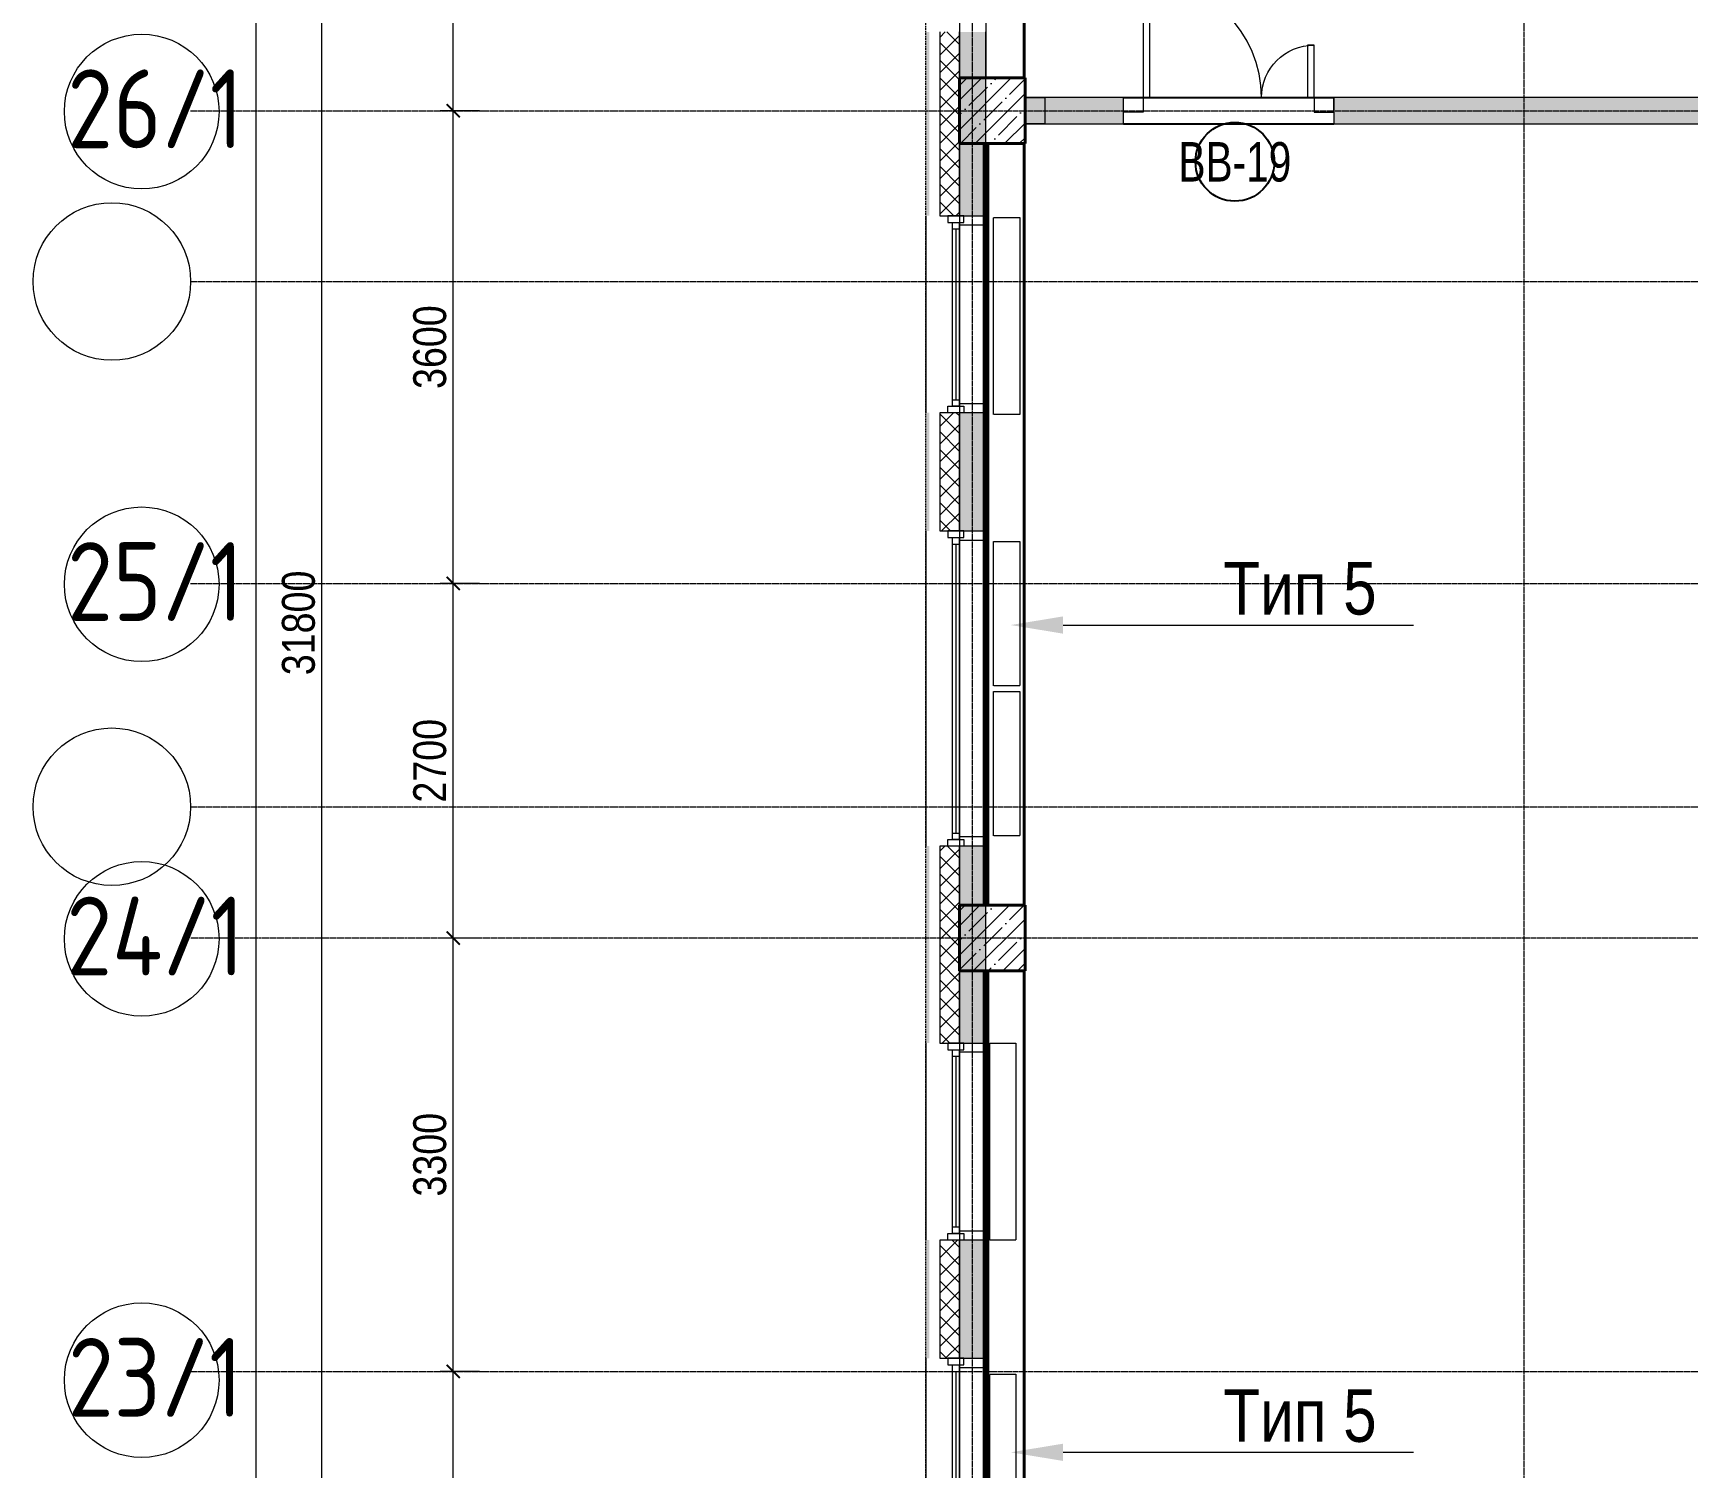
# Model space of a CAD drawing. Header units: millimetres. Extents: x -231292 to 573618, y -153144 to 564035.
# Drawn here: x 1728 to 14331, y 91395 to 102321 of the extents above; entities that cross this region are included whole.
import ezdxf
from ezdxf import colors
from ezdxf.entities.mleader import LeaderData, LeaderLine
from ezdxf.enums import TextEntityAlignment as Align
from ezdxf.math import Vec2, Vec3

# ---------------------------------------------------------------- set-up
doc = ezdxf.new("R2010")
doc.units = ezdxf.units.MM
for name, pattern in [('CENTER2', [28.575, 19.05, -3.175, 3.175, -3.175]), ('DASHED', [19.05, 12.7, -6.35]), ('HIDDEN2', [4.7625, 3.175, -1.5875])]:
    doc.linetypes.add(name, pattern=pattern)
doc.layers.get('0').update_dxf_attribs({"color": 250})
doc.layers.get('Defpoints').update_dxf_attribs({"color": 250})
for name, color, linetype, lineweight in [('11.4_11.5) Восст штроб. шпакл баз. 2 сл крс', 212, 'Continuous', 90), ('A-Wall_Материал_Газоблок_Контур', 250, 'Continuous', 0), ('АР_Витраж марка', 250, 'Continuous', 9), ('АР_Двери_витраж', 250, 'Continuous', 9), ('АР_Колонны', 250, 'Continuous', 35), ('АР_Окна', 250, 'Continuous', 5), ('АР_Отопительные приборы', 250, 'HIDDEN2', 0), ('АР_Стены ЖБ', 250, 'Continuous', 35), ('АР_Стены ПЕНОблок', 250, 'Continuous', 20), ('АР_Утеплитель', 250, 'Continuous', 0), ('АР_Штриховка', 250, 'Continuous', 0), ('Зашивка радиаторов тип 1 (фанера и МДФ)', 250, 'Continuous', 0), ('Зашивка радиаторов тип 5 (спорт желтый)', 250, 'Continuous', 0), ('КМ_Фахверки', 250, 'Continuous', 80), ('ОВ_Отопление', 250, 'Continuous', 0), ('Размеры зашивки ГКЛ', 250, 'Continuous', 0), ('РД_Оси_100', 250, 'Continuous', 0), ('РД_Оси_размер', 250, 'Continuous', 0), ('РД_проем_инж перемыч_фахверк', 250, 'Continuous', 18)]:
    doc.layers.add(name, color=color, linetype=linetype, lineweight=lineweight)
doc.layers.add('АР_Делит', color=250, linetype='Continuous', lineweight=0, plot=False)
doc.layers.add('РД_Проем', color=250, linetype='Continuous', lineweight=0, plot=False)
doc.layers.add('РД_Витраж_вн', color=250, linetype='Continuous')
doc.styles.add('Arial_09', font='ARIALN.TTF', dxfattribs={"width": 0.9})
doc.styles.add('style1', font='ARIALN.TTF')
doc.styles.add('ккк', font='isocpeur.ttf', dxfattribs={"width": 0.85, "oblique": 15})
doc.dimstyles.new('Dim100_ареал', dxfattribs={"dimscale": 100, "dimtxt": 2.5, "dimasz": 1, "dimexe": 1, "dimexo": 1, "dimgap": 0.5, "dimtad": 1, "dimzin": 12, "dimdsep": 46, "dimtxsty": 'style1', "dimblk": 'ARCHTICK', "dimcen": 1, "dimdle": 1, "dimclrd": 256, "dimclre": 256, "dimaunit": 1, "dimadec": 0, "dimazin": 3, "dimtfac": 1, "dimtmove": 1, "dimatfit": 3, "dimldrblk": 'OPEN30', "dimfxl": 2, "dimfxlon": 1, "dimtolj": 1, "dimtzin": 0, "dimlwd": 9, "dimlwe": 9, "dimarcsym": 0})
pattern_1 = [(45, (8883.4, 13229.69), (-112.2532, 112.2532), []), (45, (8995.66, 13229.69), (-112.2532, 112.2532), [198.4375, -39.6875, 0, -39.6875])]

# ---------------------------------------------------------------- blocks, each defined once
blk = doc.blocks.new('A-iden')
at = {"linetype": 'Continuous', "lineweight": 5}
blk.add_circle((-0.73, -4.06), 5.89, dxfattribs=at)
at = {"color": 0, "linetype": 'Continuous', "lineweight": 20, "style": 'ккк', "width": 0.85}
blk.add_attdef('ID', text='', height=6, dxfattribs=at).set_placement((0.31, -3.85), align=Align.MIDDLE_CENTER)
blk = doc.blocks.new('_ArchTick')
at = {"color": 0, "linetype": 'ByBlock', "const_width": 0.15}
blk.add_lwpolyline([(-0.5, -0.5), (0.5, 0.5)], dxfattribs=at)
blk = doc.blocks.new('*D1564')
at = {"layer": 'Defpoints', "color": 0, "transparency": 16777216}
for p in [(-5455, 134700), (-2955, 134700), (-2955, 0)]:
    blk.add_point(p, dxfattribs=at)
at = {"layer": 'РД_Оси_размер', "lineweight": 9, "transparency": 16777216}
for p, q in [((-5455, -100), (-5455, 134800)), ((-5255, 134700), (-5555, 134700)), ((-5255, 0), (-5555, 0))]:
    blk.add_line(p, q, dxfattribs=at)
at = {"layer": 'РД_Оси_размер', "lineweight": 9, "transparency": 16777216, "xscale": 100, "yscale": 100, "zscale": 100}
for p, rotation in [((-5455, 134700), 90), ((-5455, 0), 270)]:
    blk.add_blockref('_ArchTick', p, dxfattribs=dict(at, rotation=rotation))
at = {"layer": 'РД_Оси_размер', "color": 0, "transparency": 16777216, "insert": (-5633, 67350), "char_height": 250, "attachment_point": 5, "rotation": 90, "style": 'style1'}
blk.add_mtext('\\A1;134700', dxfattribs=at)
blk = doc.blocks.new('_Open30')
at = {"color": 0, "linetype": 'ByBlock', "lineweight": -2}
for p, q in [((-1, 0.27), (0, 0)), ((0, 0), (-1, -0.27)), ((0, 0), (-1, 0))]:
    blk.add_line(p, q, dxfattribs=at)
blk = doc.blocks.new('*D1584')
at = {"layer": 'Defpoints', "color": 0, "transparency": 16777216}
for p in [(-3955, 78900), (-2955, 78900), (-2955, 76200)]:
    blk.add_point(p, dxfattribs=at)
at = {"layer": 'РД_Оси_размер', "lineweight": 9, "transparency": 16777216}
for p, q in [((-3755, 78900), (-4055, 78900)), ((-3955, 76100), (-3955, 79000)), ((-3755, 76200), (-4055, 76200))]:
    blk.add_line(p, q, dxfattribs=at)
at = {"layer": 'РД_Оси_размер', "lineweight": 9, "transparency": 16777216, "xscale": 100, "yscale": 100, "zscale": 100}
for p, rotation in [((-3955, 78900), 90), ((-3955, 76200), 270)]:
    blk.add_blockref('_ArchTick', p, dxfattribs=dict(at, rotation=rotation))
at = {"layer": 'РД_Оси_размер', "color": 0, "transparency": 16777216, "insert": (-4133, 77550), "char_height": 250, "attachment_point": 5, "rotation": 90, "style": 'style1'}
blk.add_mtext('\\A1;2700', dxfattribs=at)
blk = doc.blocks.new('*D1585')
at = {"layer": 'Defpoints', "color": 0, "transparency": 16777216}
for p in [(-3955, 82200), (-2955, 82200), (-2955, 78900)]:
    blk.add_point(p, dxfattribs=at)
at = {"layer": 'РД_Оси_размер', "lineweight": 9, "transparency": 16777216}
for p, q in [((-3955, 78800), (-3955, 82300)), ((-3755, 82200), (-4055, 82200)), ((-3755, 78900), (-4055, 78900))]:
    blk.add_line(p, q, dxfattribs=at)
at = {"layer": 'РД_Оси_размер', "lineweight": 9, "transparency": 16777216, "xscale": 100, "yscale": 100, "zscale": 100}
for p, rotation in [((-3955, 82200), 90), ((-3955, 78900), 270)]:
    blk.add_blockref('_ArchTick', p, dxfattribs=dict(at, rotation=rotation))
at = {"layer": 'РД_Оси_размер', "color": 0, "transparency": 16777216, "insert": (-4133, 80550), "char_height": 250, "attachment_point": 5, "rotation": 90, "style": 'style1'}
blk.add_mtext('\\A1;3300', dxfattribs=at)
blk = doc.blocks.new('*D1586')
at = {"layer": 'Defpoints', "color": 0, "transparency": 16777216}
for p in [(-3955, 84900), (-2955, 84900), (-2955, 82200)]:
    blk.add_point(p, dxfattribs=at)
at = {"layer": 'РД_Оси_размер', "lineweight": 9, "transparency": 16777216}
for p, q in [((-3955, 82100), (-3955, 85000)), ((-3755, 84900), (-4055, 84900)), ((-3755, 82200), (-4055, 82200))]:
    blk.add_line(p, q, dxfattribs=at)
at = {"layer": 'РД_Оси_размер', "lineweight": 9, "transparency": 16777216, "xscale": 100, "yscale": 100, "zscale": 100}
for p, rotation in [((-3955, 84900), 90), ((-3955, 82200), 270)]:
    blk.add_blockref('_ArchTick', p, dxfattribs=dict(at, rotation=rotation))
at = {"layer": 'РД_Оси_размер', "color": 0, "transparency": 16777216, "insert": (-4133, 83550), "char_height": 250, "attachment_point": 5, "rotation": 90, "style": 'style1'}
blk.add_mtext('\\A1;2700', dxfattribs=at)
blk = doc.blocks.new('*D1587')
at = {"layer": 'Defpoints', "color": 0, "transparency": 16777216}
for p in [(-3955, 88500), (-2955, 88500), (-2955, 84900)]:
    blk.add_point(p, dxfattribs=at)
at = {"layer": 'РД_Оси_размер', "lineweight": 9, "transparency": 16777216}
for p, q in [((-3955, 84800), (-3955, 88600)), ((-3755, 88500), (-4055, 88500)), ((-3755, 84900), (-4055, 84900))]:
    blk.add_line(p, q, dxfattribs=at)
at = {"layer": 'РД_Оси_размер', "lineweight": 9, "transparency": 16777216, "xscale": 100, "yscale": 100, "zscale": 100}
for p, rotation in [((-3955, 88500), 90), ((-3955, 84900), 270)]:
    blk.add_blockref('_ArchTick', p, dxfattribs=dict(at, rotation=rotation))
at = {"layer": 'РД_Оси_размер', "color": 0, "transparency": 16777216, "insert": (-4133, 86700), "char_height": 250, "attachment_point": 5, "rotation": 90, "style": 'style1'}
blk.add_mtext('\\A1;3600', dxfattribs=at)
blk = doc.blocks.new('*D1588')
at = {"layer": 'Defpoints', "color": 0, "transparency": 16777216}
for p in [(-3955, 90900), (-2955, 90900), (-2955, 88500)]:
    blk.add_point(p, dxfattribs=at)
at = {"layer": 'РД_Оси_размер', "lineweight": 9, "transparency": 16777216}
for p, q in [((-3955, 88400), (-3955, 91000)), ((-3755, 90900), (-4055, 90900)), ((-3755, 88500), (-4055, 88500))]:
    blk.add_line(p, q, dxfattribs=at)
at = {"layer": 'РД_Оси_размер', "lineweight": 9, "transparency": 16777216, "xscale": 100, "yscale": 100, "zscale": 100}
for p, rotation in [((-3955, 90900), 90), ((-3955, 88500), 270)]:
    blk.add_blockref('_ArchTick', p, dxfattribs=dict(at, rotation=rotation))
at = {"layer": 'РД_Оси_размер', "color": 0, "transparency": 16777216, "insert": (-4133, 89700), "char_height": 250, "attachment_point": 5, "rotation": 90, "style": 'style1'}
blk.add_mtext('\\A1;2400', dxfattribs=at)
blk = doc.blocks.new('*D1609')
at = {"layer": 'Defpoints', "color": 0, "transparency": 16777216}
for p in [(-4955, 100500), (-2955, 100500), (-2955, 68700)]:
    blk.add_point(p, dxfattribs=at)
at = {"layer": 'РД_Оси_размер', "lineweight": 9, "transparency": 16777216}
for p, q in [((-4955, 68600), (-4955, 100600)), ((-4755, 100500), (-5055, 100500)), ((-4755, 68700), (-5055, 68700))]:
    blk.add_line(p, q, dxfattribs=at)
at = {"layer": 'РД_Оси_размер', "lineweight": 9, "transparency": 16777216, "xscale": 100, "yscale": 100, "zscale": 100}
for p, rotation in [((-4955, 100500), 90), ((-4955, 68700), 270)]:
    blk.add_blockref('_ArchTick', p, dxfattribs=dict(at, rotation=rotation))
at = {"layer": 'РД_Оси_размер', "color": 0, "transparency": 16777216, "insert": (-5133, 84600), "char_height": 250, "attachment_point": 5, "rotation": 90, "style": 'style1'}
blk.add_mtext('\\A1;31800', dxfattribs=at)
blk = doc.blocks.new('otv_в_стене')
at = {"linetype": 'Continuous'}
blk.add_lwpolyline([(0, -1), (0, 0), (1, 0), (1, -1)], close=True, dxfattribs=at)
blk.add_solid([(0, -1), (0, 0), (0.5, -0.5), (1, 0)], dxfattribs=at)
blk = doc.blocks.new('МаркаВитража1')
at = {"layer": 'Defpoints'}
blk.add_circle((0, 0), 3, dxfattribs=at)
at = {"color": 0, "linetype": 'ByBlock', "lineweight": -2, "style": 'Arial_09', "width": 0.9}
blk.add_attdef('АР-ОКНО:НАИМЕНОВАНИЕ', text='', height=3, dxfattribs=at).set_placement((0, 0), align=Align.MIDDLE)
blk = doc.blocks.new('СОШ_2200_АР_ОСИ_М100_28.05.24')
at = {"layer": 'АР_Делит', "linetype": 'CENTER2'}
for p, q in [((-5954.958, 87200), (47367.08, 87200)), ((-5954.958, 83200), (47367.08, 83200))]:
    blk.add_line(p, q, dxfattribs=at)
at = {"layer": 'АР_Делит', "color": 5, "linetype": 'DASHED'}
blk.add_lwpolyline([(-355, 13145), (-355, 100855), (37145, 100855), (37145, 129155), (72745, 129155), (72745, 135155), (114955, 135155), (114955, -355)], dxfattribs=at)
at = {"layer": 'АР_Делит'}
for centre in [(-6554.958, 87200), (-6554.958, 83200)]:
    blk.add_circle(centre, 600, dxfattribs=at)
at = {"layer": 'РД_Оси_100', "linetype": 'CENTER2'}
for p, q in [((0, -6155), (0, 139938.679)), ((4200, -6155), (4200, 139938.679)), ((-5954.958, 88500), (119910, 88500)), ((-5954.958, 84900), (119910, 84900)), ((119910, 82200), (-5954.958, 82200)), ((-5954.958, 78900), (119910, 78900))]:
    blk.add_line(p, q, dxfattribs=at)
at = {"layer": 'РД_Оси_100', "color": 0, "xscale": 100, "yscale": 100, "zscale": 100}
for p, values in [((-6254.958, 88900), {'ID': '26/1'}), ((-6254.958, 85300), {'ID': '25/1'}), ((-6254.958, 82600), {'ID': '24/1'}), ((-6254.958, 79239.148), {'ID': '23/1'})]:
    blk.add_blockref('A-iden', p, dxfattribs=at).add_auto_attribs(values)
at = {"layer": 'РД_Оси_размер'}
for base, p1, p2, picture, middle in [((-5454.958, 134700), (-2954.958, 0), (-2954.958, 134700), '*D1564', (-5632.601, 67350)), ((-4954.958, 100500), (-2954.958, 68700), (-2954.958, 100500), '*D1609', (-5132.601, 84600)), ((-3954.958, 90900), (-2954.958, 88500), (-2954.958, 90900), '*D1588', (-4132.601, 89700)), ((-3954.958, 88500), (-2954.958, 84900), (-2954.958, 88500), '*D1587', (-4132.601, 86700)), ((-3954.958, 84900), (-2954.958, 82200), (-2954.958, 84900), '*D1586', (-4132.601, 83550)), ((-3954.958, 82200), (-2954.958, 78900), (-2954.958, 82200), '*D1585', (-4132.601, 80550)), ((-3954.958, 78900), (-2954.958, 76200), (-2954.958, 78900), '*D1584', (-4132.601, 77550))]:
    dim = blk.add_linear_dim(base=base, p1=p1, p2=p2, angle=90, dimstyle='Dim100_ареал', dxfattribs=at)
    dim.commit()
    dim.dimension.update_dxf_attribs({"geometry": picture, "text_midpoint": middle})

msp = doc.modelspace()

# ---------------------------------------------------------------- hatches: boundary and pattern name
at = {"layer": 'АР_Штриховка', "linetype": 'Continuous', "lineweight": 0}
h = msp.add_hatch(dxfattribs=at)
h.set_pattern_fill('_U', color=256, style=0, pattern_type=0)
h.set_pattern_definition([(360, (8883.4027, 13229.6861), (-8e-17, 1), [])])
h.paths.add_polyline_path([(8528.403, 29029.686), (8553.403, 29029.686), (8553.403, 29929.686), (8528.403, 29929.686)], flags=0)
h.paths.add_polyline_path([(8528.403, 31129.686), (8553.403, 31129.686), (8553.403, 32029.686), (8528.403, 32029.686)], flags=0)
h.paths.add_polyline_path([(8528.403, 35329.686), (8553.403, 35329.686), (8553.403, 36829.686), (8528.403, 36829.686)], flags=0)
h.paths.add_polyline_path([(8528.403, 39229.686), (8553.403, 39229.686), (8553.403, 40729.686), (8528.403, 40729.686)], flags=0)
h.paths.add_polyline_path([(8528.403, 41929.686), (8553.403, 41929.686), (8553.403, 42829.686), (8528.403, 42829.686)], flags=0)
h.paths.add_polyline_path([(8528.403, 44029.686), (8553.403, 44029.686), (8553.403, 44929.686), (8528.403, 44929.686)], flags=0)
h.paths.add_polyline_path([(8528.403, 48229.686), (8553.403, 48229.686), (8553.403, 50029.686), (8528.403, 50029.686)], flags=0)
h.paths.add_polyline_path([(8528.403, 51229.686), (8553.403, 51229.686), (8553.403, 52129.686), (8528.403, 52129.686)], flags=0)
h.paths.add_polyline_path([(8528.403, 53329.686), (8553.403, 53329.686), (8553.403, 54229.686), (8528.403, 54229.686)], flags=0)
h.paths.add_polyline_path([(8528.403, 57529.686), (8553.403, 57529.686), (8553.403, 59329.686), (8528.403, 59329.686)], flags=0)
h.paths.add_polyline_path([(8528.403, 60529.686), (8553.403, 60529.686), (8553.403, 61429.686), (8528.403, 61429.686)], flags=0)
h.paths.add_polyline_path([(8528.403, 62629.686), (8553.403, 62629.686), (8553.403, 63529.686), (8528.403, 63529.686)], flags=0)
h.paths.add_polyline_path([(8528.403, 66829.686), (8553.403, 66829.686), (8553.403, 68629.686), (8528.403, 68629.686)], flags=0)
h.paths.add_polyline_path([(8528.403, 69829.686), (8553.403, 69829.686), (8553.403, 70729.686), (8528.403, 70729.686)], flags=0)
h.paths.add_polyline_path([(8528.403, 71929.686), (8553.403, 71929.686), (8553.403, 72829.686), (8528.403, 72829.686)], flags=0)
h.paths.add_polyline_path([(8528.403, 76129.686), (8553.403, 76129.686), (8553.403, 77829.686), (8528.403, 77829.686)], flags=0)
h.paths.add_polyline_path([(8528.403, 80229.686), (8553.403, 80229.686), (8553.403, 81129.686), (8528.403, 81129.686)], flags=0)
h.paths.add_polyline_path([(8528.403, 82629.686), (8553.403, 82629.686), (8553.403, 83829.686), (8528.403, 83829.686)], flags=0)
h.paths.add_polyline_path([(8528.403, 86229.686), (8553.403, 86229.686), (8553.403, 87129.686), (8528.403, 87129.686)], flags=0)
h.paths.add_polyline_path([(8528.403, 88629.686), (8553.403, 88629.686), (8553.403, 89829.686), (8528.403, 89829.686)], flags=0)
h.paths.add_polyline_path([(8528.403, 92229.686), (8553.403, 92229.686), (8553.403, 93129.686), (8528.403, 93129.686)], flags=0)
h.paths.add_polyline_path([(8528.403, 94629.686), (8553.403, 94629.686), (8553.403, 96129.686), (8528.403, 96129.686)], flags=0)
h.paths.add_polyline_path([(8528.403, 98529.686), (8553.403, 98529.686), (8553.403, 99429.686), (8528.403, 99429.686)], flags=0)
h.paths.add_polyline_path([(8528.403, 100929.686), (8553.403, 100929.686), (8553.403, 102329.686), (8528.403, 102329.686)], flags=0)
h.paths.add_polyline_path([(8528.403, 103529.686), (8553.403, 103529.686), (8553.403, 104029.686), (8528.403, 104029.686)], flags=0)
h = msp.add_hatch(dxfattribs=at)
h.set_pattern_fill('ANSI37', color=256, scale=30, style=0)
h.set_pattern_definition([(45, (8883.4, 13229.69), (-67.35192, 67.35192), []), (135, (8883.4, 13229.69), (-67.35192, -67.35192), [])])
h.paths.add_polyline_path([(8633.403, 29029.686), (8783.403, 29029.686), (8783.403, 29929.686), (8633.403, 29929.686)], flags=0)
h.paths.add_polyline_path([(8633.403, 31129.686), (8783.403, 31129.686), (8783.403, 32029.686), (8633.403, 32029.686)], flags=0)
h.paths.add_polyline_path([(8633.403, 35329.686), (8783.403, 35329.686), (8783.403, 36829.686), (8633.403, 36829.686)], flags=0)
h.paths.add_polyline_path([(8633.403, 39229.686), (8783.403, 39229.686), (8783.403, 40729.686), (8633.403, 40729.686)], flags=0)
h.paths.add_polyline_path([(8633.403, 41929.686), (8783.403, 41929.686), (8783.403, 42829.686), (8633.403, 42829.686)], flags=0)
h.paths.add_polyline_path([(8633.403, 44029.686), (8783.403, 44029.686), (8783.403, 44929.686), (8633.403, 44929.686)], flags=0)
h.paths.add_polyline_path([(8633.403, 48229.686), (8783.403, 48229.686), (8783.403, 50029.686), (8633.403, 50029.686)], flags=0)
h.paths.add_polyline_path([(8633.403, 51229.686), (8783.403, 51229.686), (8783.403, 52129.686), (8633.403, 52129.686)], flags=0)
h.paths.add_polyline_path([(8633.403, 53329.686), (8783.403, 53329.686), (8783.403, 54229.686), (8633.403, 54229.686)], flags=0)
h.paths.add_polyline_path([(8633.403, 57529.686), (8783.403, 57529.686), (8783.403, 59329.686), (8633.403, 59329.686)], flags=0)
h.paths.add_polyline_path([(8633.403, 60529.686), (8783.403, 60529.686), (8783.403, 61429.686), (8633.403, 61429.686)], flags=0)
h.paths.add_polyline_path([(8633.403, 62629.686), (8783.403, 62629.686), (8783.403, 63529.686), (8633.403, 63529.686)], flags=0)
h.paths.add_polyline_path([(8633.403, 66829.686), (8783.403, 66829.686), (8783.403, 68629.686), (8633.403, 68629.686)], flags=0)
h.paths.add_polyline_path([(8633.403, 69829.686), (8783.403, 69829.686), (8783.403, 70729.686), (8633.403, 70729.686)], flags=0)
h.paths.add_polyline_path([(8633.403, 71929.686), (8783.403, 71929.686), (8783.403, 72829.686), (8633.403, 72829.686)], flags=0)
h.paths.add_polyline_path([(8633.403, 76129.686), (8783.403, 76129.686), (8783.403, 77829.686), (8633.403, 77829.686)], flags=0)
h.paths.add_polyline_path([(8633.403, 80229.686), (8783.403, 80229.686), (8783.403, 81129.686), (8633.403, 81129.686)], flags=0)
h.paths.add_polyline_path([(8633.403, 82629.686), (8783.403, 82629.686), (8783.403, 83829.686), (8633.403, 83829.686)], flags=0)
h.paths.add_polyline_path([(8633.403, 86229.686), (8783.403, 86229.686), (8783.403, 87129.686), (8633.403, 87129.686)], flags=0)
h.paths.add_polyline_path([(8633.403, 88629.686), (8783.403, 88629.686), (8783.403, 89829.686), (8633.403, 89829.686)], flags=0)
h.paths.add_polyline_path([(8633.403, 92229.686), (8783.403, 92229.686), (8783.403, 93129.686), (8633.403, 93129.686)], flags=0)
h.paths.add_polyline_path([(8633.403, 94629.686), (8783.403, 94629.686), (8783.403, 96129.686), (8633.403, 96129.686)], flags=0)
h.paths.add_polyline_path([(8633.403, 98529.686), (8783.403, 98529.686), (8783.403, 99429.686), (8633.403, 99429.686)], flags=0)
h.paths.add_polyline_path([(8633.403, 100929.686), (8783.403, 100929.686), (8783.403, 102329.686), (8633.403, 102329.686)], flags=0)
h.paths.add_polyline_path([(8633.403, 103529.686), (8783.403, 103529.686), (8783.403, 104029.686), (8633.403, 104029.686)], flags=0)
h = msp.add_hatch(dxfattribs=at)
h.set_pattern_fill('AR-CONC', color=256, style=0)
h.set_pattern_definition([(50, (8883.4, 13229.69), (182.18467, -15.93909), [19.05, -209.55]), (355, (8883.4, 13229.69), (-35.24342, 191.05685), [15.24, -167.6406]), (100.45144, (8898.58, 13228.36), (146.94125, 175.11775), [16.19, -178.09024]), (46.1842, (8883.4, 13280.49), (271.07904, -42.04233), [28.575, -314.325]), (96.63556, (8906, 13276.98), (237.4041, 247.4261), [24.285, -267.1356]), (351.18415, (8883.4, 13280.5), (237.4041, 247.4261), [22.86, -251.4597]), (21, (8908.8, 13267.79), (151.6144, -102.2652), [19.05, -209.55]), (326, (8908.8, 13267.79), (61.80203, 184.18797), [15.24, -167.64]), (71.45144, (8921.44, 13259.26), (213.41642, 81.92277), [16.19, -178.08994]), (37.5, (8883.4, 13229.686), (3.088603, 84.55504), [0, -165.608, 0, -170.18, 0, -168.275]), (7.5, (8883.4, 13229.69), (66.81966, 100.180575), [0, -97.028, 0, -161.798, 0, -64.135]), (327.5, (8826.76, 13229.686), (135.590595, -5.728744), [0, -63.5, 0, -198.12, 0, -262.89]), (317.5, (8801.36, 13229.69), (148.12918, 25.42649), [0, -82.55, 0, -131.572, 0, -186.69])])
h.paths.add_polyline_path([(8783.403, 29029.686), (8983.403, 29029.686), (8983.403, 29929.686), (8783.403, 29929.686)], flags=0)
h.paths.add_polyline_path([(8783.403, 31129.686), (8983.403, 31129.686), (8983.403, 32029.686), (8783.403, 32029.686)], flags=0)
h.paths.add_polyline_path([(8783.403, 35329.686), (8983.403, 35329.686), (8983.403, 36829.686), (8783.403, 36829.686)], flags=0)
h.paths.add_polyline_path([(8783.403, 39229.686), (8983.403, 39229.686), (8983.403, 40729.686), (8783.403, 40729.686)], flags=0)
h.paths.add_polyline_path([(8783.403, 41929.686), (8983.403, 41929.686), (8983.403, 42829.686), (8783.403, 42829.686)], flags=0)
h.paths.add_polyline_path([(8783.403, 44029.686), (8983.403, 44029.686), (8983.403, 44929.686), (8783.403, 44929.686)], flags=0)
h.paths.add_polyline_path([(8783.403, 48229.686), (8983.403, 48229.686), (8983.403, 50029.686), (8783.403, 50029.686)], flags=0)
h.paths.add_polyline_path([(8783.403, 51229.686), (8983.403, 51229.686), (8983.403, 52129.686), (8783.403, 52129.686)], flags=0)
h.paths.add_polyline_path([(8783.403, 53329.686), (8983.403, 53329.686), (8983.403, 54229.686), (8783.403, 54229.686)], flags=0)
h.paths.add_polyline_path([(8783.403, 57529.686), (8983.403, 57529.686), (8983.403, 59329.686), (8783.403, 59329.686)], flags=0)
h.paths.add_polyline_path([(8783.403, 60529.686), (8983.403, 60529.686), (8983.403, 61429.686), (8783.403, 61429.686)], flags=0)
h.paths.add_polyline_path([(8783.403, 62629.686), (8983.403, 62629.686), (8983.403, 63529.686), (8783.403, 63529.686)], flags=0)
h.paths.add_polyline_path([(8783.403, 66829.686), (8983.403, 66829.686), (8983.403, 68629.686), (8783.403, 68629.686)], flags=0)
h.paths.add_polyline_path([(8783.403, 69829.686), (8983.403, 69829.686), (8983.403, 70729.686), (8783.403, 70729.686)], flags=0)
h.paths.add_polyline_path([(8783.403, 71929.686), (8983.403, 71929.686), (8983.403, 72829.686), (8783.403, 72829.686)], flags=0)
h.paths.add_polyline_path([(8783.403, 76129.686), (8983.403, 76129.686), (8983.403, 77829.686), (8783.403, 77829.686)], flags=0)
h.paths.add_polyline_path([(8783.403, 80229.686), (8983.403, 80229.686), (8983.403, 81129.686), (8783.403, 81129.686)], flags=0)
h.paths.add_polyline_path([(8783.403, 82629.686), (8983.403, 82629.686), (8983.403, 83829.686), (8783.403, 83829.686)], flags=0)
h.paths.add_polyline_path([(8783.403, 86229.686), (8983.403, 86229.686), (8983.403, 87129.686), (8783.403, 87129.686)], flags=0)
h.paths.add_polyline_path([(8783.403, 88629.686), (8983.403, 88629.686), (8983.403, 89829.686), (8783.403, 89829.686)], flags=0)
h.paths.add_polyline_path([(8783.403, 92229.686), (8983.403, 92229.686), (8983.403, 93129.686), (8783.403, 93129.686)], flags=0)
h.paths.add_polyline_path([(8783.403, 94629.686), (8983.403, 94629.686), (8983.403, 96129.686), (8783.403, 96129.686)], flags=0)
h.paths.add_polyline_path([(8783.403, 98529.686), (8983.403, 98529.686), (8983.403, 99429.686), (8783.403, 99429.686)], flags=0)
h.paths.add_polyline_path([(8783.403, 100929.686), (8983.403, 100929.686), (8983.403, 102329.686), (8783.403, 102329.686)], flags=0)
h.paths.add_polyline_path([(8783.403, 103529.686), (8983.403, 103529.686), (8983.403, 104029.686), (8783.403, 104029.686)], flags=0)
at = {"layer": 'АР_Штриховка', "linetype": 'Continuous', "lineweight": 5}
h = msp.add_hatch(dxfattribs=at)
h.set_pattern_fill('ANSI35', color=256, scale=25, style=0)
h.set_pattern_definition(pattern_1)
h.paths.add_polyline_path([(8783.403, 101479.686), (9283.403, 101479.686), (9283.403, 101979.686), (8783.403, 101979.686)], flags=0)
at = {"layer": 'АР_Штриховка', "linetype": 'Continuous', "lineweight": 0}
h = msp.add_hatch(dxfattribs=at)
h.set_pattern_fill('AR-CONC', color=256, angle=-315, style=0)
h.set_pattern_definition([(95, (8883.4, 13229.69), (140.09465, 117.55338), [19.05, -209.55]), (40, (8883.4, 13229.69), (-160.01845, 110.17673), [15.24, -167.6406]), (145.45144, (8895.08, 13239.48), (-19.9238, 227.7301), [16.19, -178.09024]), (91.1842, (8847.48, 13265.6), (221.41024, 161.9534), [28.575, -314.325]), (141.63556, (8865.93, 13279.1), (-7.0866, 342.8268), [24.285, -267.1356]), (36.18415, (8847.48, 13265.6), (-7.0866, 342.8268), [22.86, -251.4597]), (66, (8874.42, 13274.59), (179.51998, 34.89515), [19.05, -209.55]), (11, (8874.42, 13274.59), (-86.53993, 173.9412), [15.24, -167.64]), (116.45145, (8889.38, 13277.5), (92.98005, 208.83634), [16.19, -178.08994]), (82.5, (8883.4, 13229.686), (-57.60547, 61.973414), [0, -165.608, 0, -170.18, 0, -168.275]), (52.5, (8883.4, 13229.69), (-23.58973, 118.087), [0, -97.028, 0, -161.798, 0, -64.135]), (12.5, (8843.35, 13189.634), (99.927863, 91.826196), [0, -63.5, 0, -198.12, 0, -262.89]), (2.5, (8825.39, 13171.67), (86.7639, 122.7224), [0, -82.55, 0, -131.572, 0, -186.69])])
h.paths.add_polyline_path([(9281.191, 101829.686), (9281.191, 101629.686), (10033.402, 101629.686), (10033.402, 101829.686)], flags=0)
h.paths.add_polyline_path([(11633.402, 101829.686), (11633.402, 101629.686), (14984.403, 101629.686), (14984.403, 101829.686)], flags=0)
at = {"layer": 'АР_Штриховка', "linetype": 'Continuous', "lineweight": 5}
h = msp.add_hatch(dxfattribs=at)
h.set_pattern_fill('ANSI35', color=256, scale=25, style=0)
h.set_pattern_definition(pattern_1)
h.paths.add_polyline_path([(8783.403, 95179.686), (9283.403, 95179.686), (9283.403, 95679.686), (8783.403, 95679.686)], flags=0)

# ---------------------------------------------------------------- linework, layer by layer
at = {"layer": '11.4_11.5) Восст штроб. шпакл баз. 2 сл крс'}
for points in [[(8983.403, 101479.686), (8983.449, 95679.684)], [(8983.453, 95179.686), (8983.403, 89679.686)]]:
    msp.add_lwpolyline(points, dxfattribs=at)
at = {"layer": 'A-Wall_Материал_Газоблок_Контур', "linetype": 'Continuous', "lineweight": 0}
for p, q in [((8528.403, 100929.686), (8528.403, 99429.686)), ((8983.403, 99429.686), (8983.403, 100929.686)), ((8528.403, 98529.686), (8528.403, 96129.686)), ((8983.403, 96129.686), (8983.403, 98529.686)), ((8528.403, 94629.686), (8528.403, 93129.686)), ((8983.403, 93129.686), (8983.403, 94629.686)), ((8528.403, 92229.686), (8528.403, 89829.686)), ((8983.403, 89829.686), (8983.403, 92229.686))]:
    msp.add_line(p, q, dxfattribs=at)
at = {"layer": 'АР_Двери_витраж', "linetype": 'Continuous', "lineweight": 9}
for points in [[(10183.402, 101829.686), (10233.402, 101829.686), (10233.402, 102729.686), (10183.402, 102729.686)], [(11483.402, 102229.686), (11433.402, 102229.686), (11433.402, 101829.686), (11483.402, 101829.686)], [(10183.402, 101719.686), (10033.402, 101719.686), (10033.402, 101829.686), (10183.402, 101829.686)], [(11483.402, 101719.686), (11633.402, 101719.686), (11633.402, 101829.686), (11483.402, 101829.686)]]:
    msp.add_lwpolyline(points, close=True, dxfattribs=at)
msp.add_arc((10183.402, 101829.686), 900, 0, 90, dxfattribs=at)
at = {"layer": 'АР_Двери_витраж', "linetype": 'Continuous', "lineweight": 9, "extrusion": (0, 0, -1)}
msp.add_arc((-11483.402, 101829.686), 400, 0, 90, dxfattribs=at)
at = {"layer": 'АР_Колонны', "linetype": 'HIDDEN2', "lineweight": 25}
for p, q in [((8783.403, 101979.686), (9283.403, 101979.686)), ((8783.403, 101479.686), (8783.403, 101979.686)), ((9283.403, 101979.686), (9283.403, 101479.686)), ((9283.403, 101479.686), (8783.403, 101479.686)), ((8783.403, 95679.686), (9283.403, 95679.686)), ((8783.403, 95179.686), (8783.403, 95679.686)), ((9283.403, 95679.686), (9283.403, 95179.686)), ((9283.403, 95179.686), (8783.403, 95179.686))]:
    msp.add_line(p, q, dxfattribs=at)
at = {"layer": 'АР_Колонны', "linetype": 'Continuous', "lineweight": 35}
for p, q in [((8783.403, 101979.686), (9283.403, 101979.686)), ((8783.403, 101479.686), (8783.403, 101979.686)), ((9283.403, 101479.686), (9283.403, 101979.686)), ((8783.403, 101479.686), (9283.403, 101479.686)), ((8783.403, 101479.686), (9283.403, 101479.686)), ((8783.403, 95679.686), (9283.403, 95679.686)), ((8783.403, 95179.686), (8783.403, 95679.686)), ((9283.403, 95179.686), (9283.403, 95679.686)), ((8783.403, 95179.686), (9283.403, 95179.686))]:
    msp.add_line(p, q, dxfattribs=at)
at = {"layer": 'АР_Окна', "linetype": 'Continuous', "lineweight": 5}
for p, q in [((8528.403, 100929.686), (8528.403, 99429.686)), ((8730.903, 100829.686), (8780.903, 100829.686)), ((8755.903, 100829.686), (8755.903, 99529.686)), ((8983.403, 100929.686), (8983.403, 99429.686)), ((8730.903, 99529.686), (8780.903, 99529.686)), ((8528.403, 98529.686), (8528.403, 96129.686)), ((8730.903, 98429.686), (8780.903, 98429.686)), ((8755.903, 98429.686), (8755.903, 96229.686)), ((8983.403, 98529.686), (8983.403, 96129.686)), ((8730.903, 96229.686), (8780.903, 96229.686)), ((8528.403, 94629.686), (8528.403, 93129.686)), ((8730.903, 94529.686), (8780.903, 94529.686)), ((8755.903, 94529.686), (8755.903, 93229.686)), ((8983.403, 94629.686), (8983.403, 93129.686)), ((8730.903, 93229.686), (8780.903, 93229.686)), ((8528.403, 92229.686), (8528.403, 89829.686)), ((8730.903, 92129.686), (8780.903, 92129.686)), ((8755.903, 92129.686), (8755.903, 89929.686)), ((8983.403, 92229.686), (8983.403, 89829.686))]:
    msp.add_line(p, q, dxfattribs=at)
for points in [[(8815.903, 100879.686), (8815.903, 100929.686), (8695.903, 100929.686), (8695.903, 100879.686)], [(8730.903, 100879.686), (8780.903, 100879.686), (8780.903, 99479.686), (8730.903, 99479.686)], [(8815.903, 99479.686), (8815.903, 99429.686), (8695.903, 99429.686), (8695.903, 99479.686)], [(8815.903, 98479.686), (8815.903, 98529.686), (8695.903, 98529.686), (8695.903, 98479.686)], [(8730.903, 98479.686), (8780.903, 98479.686), (8780.903, 96179.686), (8730.903, 96179.686)], [(8815.903, 96179.686), (8815.903, 96129.686), (8695.903, 96129.686), (8695.903, 96179.686)], [(8815.903, 94579.686), (8815.903, 94629.686), (8695.903, 94629.686), (8695.903, 94579.686)], [(8730.903, 94579.686), (8780.903, 94579.686), (8780.903, 93179.686), (8730.903, 93179.686)], [(8815.903, 93179.686), (8815.903, 93129.686), (8695.903, 93129.686), (8695.903, 93179.686)], [(8815.903, 92179.686), (8815.903, 92229.686), (8695.903, 92229.686), (8695.903, 92179.686)], [(8730.903, 92179.686), (8780.903, 92179.686), (8780.903, 89879.686), (8730.903, 89879.686)]]:
    msp.add_lwpolyline(points, close=True, dxfattribs=at)
at = {"layer": 'АР_Отопительные приборы'}
for points in [[(9043.547, 100916.265), (9243.547, 100916.265), (9243.547, 99416.265), (9043.547, 99416.265)], [(9043.547, 98450.847), (9243.547, 98450.847), (9243.547, 97350.847), (9043.547, 97350.847)], [(9043.547, 97308.21), (9243.547, 97308.21), (9243.547, 96208.21), (9043.547, 96208.21)], [(9013.403, 94629.686), (9213.403, 94629.686), (9213.403, 93129.686), (9013.403, 93129.686)], [(9013.403, 92108.123), (9213.403, 92108.123), (9213.403, 91008.123), (9013.403, 91008.123)]]:
    msp.add_lwpolyline(points, close=True, dxfattribs=at)
at = {"layer": 'АР_Стены ЖБ', "linetype": 'Continuous', "lineweight": 40}
for p, q in [((9283.403, 101979.686), (8783.403, 101979.686)), ((8783.403, 101979.686), (8783.403, 101479.686)), ((9283.403, 101479.686), (9283.403, 101979.686)), ((8783.403, 101479.686), (9283.403, 101479.686)), ((9283.403, 95679.686), (8783.403, 95679.686)), ((8783.403, 95679.686), (8783.403, 95179.686)), ((9283.403, 95179.686), (9283.403, 95679.686)), ((8783.403, 95179.686), (9283.403, 95179.686))]:
    msp.add_line(p, q, dxfattribs=at)
at = {"layer": 'АР_Стены ПЕНОблок', "linetype": 'Continuous', "lineweight": 20}
for p, q in [((8783.403, 102329.686), (8783.403, 100929.686)), ((8983.403, 100929.686), (8983.403, 102329.686)), ((9281.191, 101829.686), (9281.191, 101629.686)), ((10033.402, 101829.686), (9281.191, 101829.686)), ((10033.402, 101629.686), (10033.402, 101829.686)), ((11633.402, 101829.686), (11633.402, 101629.686)), ((14984.403, 101829.686), (11633.402, 101829.686)), ((9281.191, 101629.686), (10033.402, 101629.686)), ((11633.402, 101629.686), (14984.403, 101629.686)), ((8783.403, 100929.686), (8983.403, 100929.686)), ((8983.403, 99429.686), (8783.403, 99429.686)), ((8783.403, 99429.686), (8783.403, 98529.686)), ((8983.403, 98529.686), (8983.403, 99429.686)), ((8783.403, 98529.686), (8983.403, 98529.686)), ((8983.403, 96129.686), (8783.403, 96129.686)), ((8783.403, 96129.686), (8783.403, 94629.686)), ((8983.403, 94629.686), (8983.403, 96129.686)), ((8783.403, 94629.686), (8983.403, 94629.686)), ((8983.403, 93129.686), (8783.403, 93129.686)), ((8783.403, 93129.686), (8783.403, 92229.686)), ((8983.403, 92229.686), (8983.403, 93129.686)), ((8783.403, 92229.686), (8983.403, 92229.686))]:
    msp.add_line(p, q, dxfattribs=at)
at = {"layer": 'АР_Утеплитель', "linetype": 'Continuous', "lineweight": 0}
for p, q in [((8633.403, 102329.686), (8633.403, 100929.686)), ((8783.403, 100929.686), (8783.403, 102329.686)), ((8633.403, 100929.686), (8783.403, 100929.686)), ((8783.403, 99429.686), (8633.403, 99429.686)), ((8633.403, 99429.686), (8633.403, 98529.686)), ((8783.403, 98529.686), (8783.403, 99429.686)), ((8633.403, 98529.686), (8783.403, 98529.686)), ((8783.403, 96129.686), (8633.403, 96129.686)), ((8633.403, 96129.686), (8633.403, 94629.686)), ((8783.403, 94629.686), (8783.403, 96129.686)), ((8633.403, 94629.686), (8783.403, 94629.686)), ((8783.403, 93129.686), (8633.403, 93129.686)), ((8633.403, 93129.686), (8633.403, 92229.686)), ((8783.403, 92229.686), (8783.403, 93129.686)), ((8633.403, 92229.686), (8783.403, 92229.686))]:
    msp.add_line(p, q, dxfattribs=at)
at = {"layer": 'Зашивка радиаторов тип 1 (фанера и МДФ)', "linetype": 'Continuous', "lineweight": 0}
for p, q in [((8983.403, 103729.686), (8983.403, 101979.686)), ((9270.903, 101979.686), (9270.903, 103729.686)), ((9270.903, 103729.686), (9270.903, 101979.686)), ((9283.403, 101979.686), (9283.403, 103729.686)), ((8983.403, 101979.686), (9283.403, 101979.686))]:
    msp.add_line(p, q, dxfattribs=at)
at = {"layer": 'Зашивка радиаторов тип 5 (спорт желтый)', "linetype": 'Continuous', "lineweight": 0}
for p, q in [((8983.403, 101479.686), (9283.403, 101479.689)), ((8983.403, 101479.686), (8983.449, 95679.684)), ((9270.949, 95679.686), (9270.903, 101479.689)), ((9270.903, 101479.689), (9270.949, 95679.686)), ((9283.449, 95679.686), (9283.403, 101479.689)), ((8983.449, 95679.684), (9283.449, 95679.686)), ((8983.403, 95179.686), (9283.403, 95179.689)), ((8983.403, 95179.686), (8983.449, 89679.684)), ((9270.949, 89679.686), (9270.903, 95179.688)), ((9270.903, 95179.688), (9270.949, 89679.686)), ((9283.449, 89679.686), (9283.403, 95179.689))]:
    msp.add_line(p, q, dxfattribs=at)
at = {"layer": 'КМ_Фахверки', "lineweight": 5}
msp.add_lwpolyline([(79583.403, 81804.686), (103283.403, 81804.103), (103283.403, 13129.686), (123583.403, 13129.686), (123583.371, 148129.686), (81883.406, 148129.686), (81883.406, 142129.686), (46283.403, 142129.686), (46283.403, 113829.686), (8783.403, 113829.686), (8783.403, 26629.686), (36583.403, 26629.686), (36583.403, 39729.686), (29083.403, 39729.686), (29083.403, 81804.686), (54383.403, 81804.686), (54383.403, 13129.686), (92083.403, 13129.686), (92083.403, 26829.686), (74683.402, 26829.694), (74683.401, 81804.686), (79584.99, 81804.686)], dxfattribs=at)
at = {"layer": 'КМ_Фахверки', "lineweight": 20}
for points in [[(8983.403, 100859.686), (8783.402, 100859.686), (8783.402, 99499.686), (8983.403, 99499.686)], [(8783.403, 98459.686), (8983.403, 98459.686), (8983.403, 96199.686), (8783.403, 96199.686)], [(8983.403, 94559.686), (8783.402, 94559.686), (8783.402, 93199.686), (8983.403, 93199.686)], [(8783.403, 92159.686), (8983.403, 92159.686), (8983.403, 89899.686), (8783.403, 89899.686)]]:
    msp.add_lwpolyline(points, close=True, dxfattribs=at)
at = {"layer": 'РД_Витраж_вн', "linetype": 'Continuous', "lineweight": -3}
for p, q in [((10033.402, 101829.686), (11633.402, 101829.686)), ((10033.402, 101629.686), (11633.402, 101629.686))]:
    msp.add_line(p, q, dxfattribs=at)
at = {"layer": 'РД_Проем', "linetype": 'Continuous', "lineweight": 0}
for p, q in [((10033.402, 101829.686), (11633.402, 101829.686)), ((10033.402, 101629.686), (11633.402, 101629.686))]:
    msp.add_line(p, q, dxfattribs=at)
at = {"layer": 'РД_проем_инж перемыч_фахверк', "linetype": 'Continuous', "lineweight": 18}
for p, q in [((11633.402, 101829.686), (10033.402, 101829.686)), ((11633.402, 101629.686), (10033.402, 101629.686))]:
    msp.add_line(p, q, dxfattribs=at)

# ---------------------------------------------------------------- block references
at = {"layer": 'АР_Витраж марка', "linetype": 'Continuous', "lineweight": 9, "xscale": 100, "yscale": 100, "zscale": 100}
msp.add_blockref('МаркаВитража1', (10880.948, 101341.115), dxfattribs=at).add_auto_attribs({'АР-ОКНО:НАИМЕНОВАНИЕ': 'ВВ-19'})
at = {"layer": 'ОВ_Отопление', "xscale": 150, "yscale": 200}
msp.add_blockref('otv_в_стене', (9283.403, 101829.686), dxfattribs=at)
at = {"layer": 'РД_Оси_100'}
msp.add_blockref('СОШ_2200_АР_ОСИ_М100_28.05.24', (8883.403, 13229.686), dxfattribs=at)

# ---------------------------------------------------------------- leaders
at = {"layer": 'Размеры зашивки ГКЛ'}
ml = msp.add_multileader_mtext('Standard', dxfattribs=at)
ml.set_content('\\pxsm1;Тип 5', color=(0, 0, 138), style='style1')
ml.set_leader_properties(color=256, linetype='ByLayer', lineweight=9)
ml.build(insert=Vec2(0, 0))
ml.multileader.update_dxf_attribs({"has_dogleg": 0, "text_left_attachment_type": 6, "text_right_attachment_type": 6, "text_bottom_attachment_type": 10, "dogleg_length": 25, "arrow_head_size": 400})
ctx = ml.context
ctx.base_point, ctx.char_height, ctx.arrow_head_size, ctx.landing_gap_size, ctx.plane_origin = Vec3(10743.76, 97813.511), 400, 400, 50, Vec3(3950.329, 104784.075)
ctx.left_attachment, ctx.right_attachment, ctx.top_attachment = 6, 6, 10
notes = []
notes.append((ctx, [(0, (1, 1, 0), (10718.76, 97813.511), (1, 0), 25, [(0, [(9172.923, 97813.511)], 0, [])])]))
ctx.mtext.insert, ctx.mtext.width, ctx.mtext.defined_height, ctx.mtext.line_spacing_factor, ctx.mtext.flow_direction = Vec3(10793.76, 98293.511), 1668.44707, 600, 0.3, 5
ml = msp.add_multileader_mtext('Standard', dxfattribs=at)
ml.set_content('\\pxsm1;Тип 5', color=(0, 0, 138), style='style1')
ml.set_leader_properties(color=256, linetype='ByLayer', lineweight=9)
ml.build(insert=Vec2(0, 0))
ml.multileader.update_dxf_attribs({"has_dogleg": 0, "text_left_attachment_type": 6, "text_right_attachment_type": 6, "text_bottom_attachment_type": 10, "dogleg_length": 25, "arrow_head_size": 400})
ctx = ml.context
ctx.base_point, ctx.char_height, ctx.arrow_head_size, ctx.landing_gap_size, ctx.plane_origin = Vec3(10743.76, 91513.51), 400, 400, 50, Vec3(3950.329, 98484.075)
ctx.left_attachment, ctx.right_attachment, ctx.top_attachment = 6, 6, 10
notes.append((ctx, [(0, (1, 1, 0), (10718.76, 91513.51), (1, 0), 25, [(0, [(9172.923, 91513.51)], 0, [])])]))
ctx.mtext.insert, ctx.mtext.width, ctx.mtext.defined_height, ctx.mtext.line_spacing_factor, ctx.mtext.flow_direction = Vec3(10793.76, 91993.51), 1668.44707, 600, 0.3, 5
for ctx, leaders in notes:
    for number, flags, end, landing, length, lines in leaders:
        leader = LeaderData()
        leader.index, (leader.has_last_leader_line, leader.has_dogleg_vector, leader.attachment_direction) = number, flags
        leader.last_leader_point, leader.dogleg_vector, leader.dogleg_length = Vec3(end), Vec3(landing), length
        for number, points, colour, breaks in lines:
            line = LeaderLine()
            line.index, line.vertices, line.color, line.breaks = number, Vec3.list(points), colors.encode_raw_color(colour), breaks
            leader.lines.append(line)
        ctx.leaders.append(leader)

doc.saveas('drawing.dxf')
